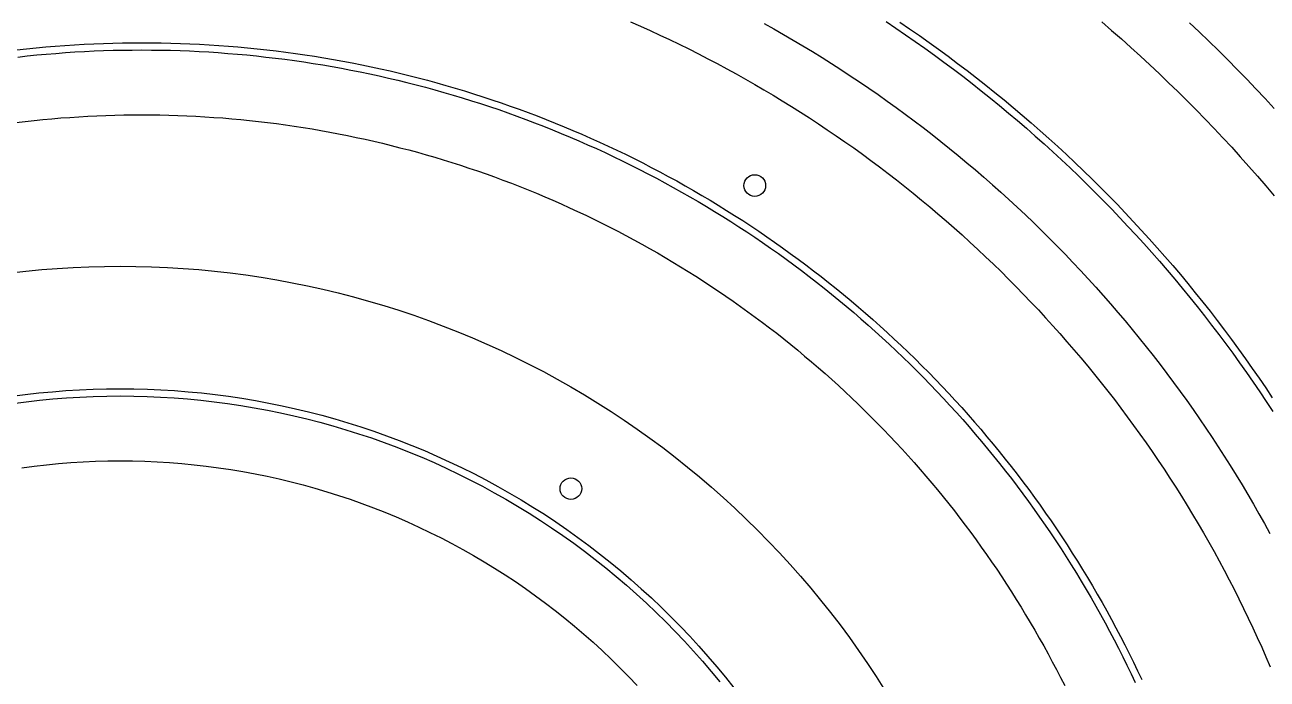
# Model space of a CAD drawing. Header units: metres. Extents: x 10 to 1210, y 10 to 2773.
# Drawn here: x 443.8 to 616.1, y 1446.7 to 1537.5 of the extents above; entities that cross this region are included whole.
import ezdxf

# ---------------------------------------------------------------- set-up
doc = ezdxf.new("R2010")
doc.units = ezdxf.units.M
for name, color, linetype in [('ACIKLIK', 5, 'Continuous'), ('ASKI_DELIK', 6, 'Continuous'), ('CAM_SABLON', 4, 'Continuous'), ('DIS_KENAR_V91_Z3', 1, 'Continuous'), ('LAMBA_T4_Z4', 3, 'Continuous')]:
    doc.layers.add(name, color=color, linetype=linetype)

msp = doc.modelspace()

# ---------------------------------------------------------------- linework, layer by layer
at = {"layer": 'ACIKLIK'}
for points in [[(546.3, 1537.68), (547.65, 1536.92), (549, 1536.15), (550.34, 1535.37), (551.68, 1534.58), (553, 1533.77), (554.33, 1532.95), (555.64, 1532.12), (556.95, 1531.28), (558.24, 1530.43), (559.54, 1529.57), (560.82, 1528.69), (562.1, 1527.81), (563.36, 1526.91), (564.63, 1526), (565.88, 1525.09), (567.12, 1524.16), (568.36, 1523.22), (569.59, 1522.27), (570.81, 1521.3), (572.02, 1520.33), (573.22, 1519.35), (574.42, 1518.36), (575.6, 1517.35), (576.78, 1516.34), (577.95, 1515.31), (579.11, 1514.28), (580.25, 1513.24), (581.4, 1512.18), (582.53, 1511.12), (583.65, 1510.04), (584.76, 1508.96), (585.86, 1507.86), (586.96, 1506.76), (588.04, 1505.65), (589.12, 1504.53), (590.18, 1503.4), (591.24, 1502.25), (592.28, 1501.11), (593.31, 1499.95), (594.34, 1498.78), (595.35, 1497.6), (596.36, 1496.42), (597.35, 1495.22), (598.33, 1494.02), (599.3, 1492.81), (600.27, 1491.59), (601.22, 1490.36), (602.16, 1489.12), (603.09, 1487.88), (604, 1486.63), (604.91, 1485.36), (605.81, 1484.1), (606.69, 1482.82), (607.57, 1481.54), (608.43, 1480.24), (609.28, 1478.95), (610.12, 1477.64), (610.95, 1476.33), (611.77, 1475), (612.58, 1473.68), (613.37, 1472.34), (614.15, 1471), (614.92, 1469.65), (615.68, 1468.3), (616.43, 1466.93)], [(605.27, 1537.78), (606.62, 1536.5), (607.96, 1535.22), (609.29, 1533.92), (610.61, 1532.61), (611.92, 1531.29), (613.22, 1529.96), (614.5, 1528.62), (615.78, 1527.27), (617.04, 1525.9)], [(442.57, 1523.93), (443.81, 1524.08), (445.05, 1524.22), (446.29, 1524.34), (447.54, 1524.46), (448.78, 1524.56), (450.02, 1524.65), (451.27, 1524.73), (452.52, 1524.8), (453.76, 1524.86), (455.01, 1524.91), (456.26, 1524.95), (457.5, 1524.98), (458.75, 1524.99), (460, 1525), (461.25, 1524.99), (462.5, 1524.98), (463.74, 1524.95), (464.99, 1524.91), (466.24, 1524.86), (467.48, 1524.8), (468.73, 1524.73), (469.98, 1524.65), (471.22, 1524.56), (472.46, 1524.46), (473.71, 1524.34), (474.95, 1524.22), (476.19, 1524.08), (477.43, 1523.93), (478.67, 1523.78), (479.9, 1523.61), (481.14, 1523.43), (482.37, 1523.24), (483.6, 1523.04), (484.83, 1522.83), (486.06, 1522.61), (487.29, 1522.37), (488.51, 1522.13), (489.73, 1521.87), (490.95, 1521.61), (492.17, 1521.33), (493.38, 1521.05), (494.59, 1520.75), (495.8, 1520.44), (497.01, 1520.13), (498.22, 1519.8), (499.42, 1519.46), (500.61, 1519.11), (501.81, 1518.75), (503, 1518.38), (504.19, 1518), (505.37, 1517.61), (506.56, 1517.21), (507.73, 1516.8), (508.91, 1516.38), (510.08, 1515.94), (511.25, 1515.5), (512.41, 1515.05), (513.57, 1514.59), (514.72, 1514.11), (515.87, 1513.63), (517.02, 1513.14), (518.16, 1512.64), (519.3, 1512.12), (520.43, 1511.6), (521.56, 1511.07), (522.69, 1510.53), (523.81, 1509.98), (524.92, 1509.41), (526.03, 1508.84), (527.13, 1508.26), (528.23, 1507.67), (529.33, 1507.07), (530.42, 1506.46), (531.5, 1505.84), (532.58, 1505.21), (533.65, 1504.57), (534.72, 1503.93), (535.78, 1503.27), (536.83, 1502.6), (537.88, 1501.93), (538.93, 1501.25), (539.96, 1500.55), (541, 1499.85), (542.02, 1499.14), (543.04, 1498.42), (544.05, 1497.69), (545.06, 1496.95), (546.06, 1496.2), (547.05, 1495.45), (548.04, 1494.69), (549.02, 1493.91), (549.99, 1493.13), (550.96, 1492.34), (551.92, 1491.54), (552.87, 1490.74), (553.82, 1489.92), (554.75, 1489.1), (555.69, 1488.27), (556.61, 1487.43), (557.53, 1486.58), (558.43, 1485.73), (559.34, 1484.87), (560.23, 1483.99), (561.12, 1483.12), (561.99, 1482.23), (562.87, 1481.34), (563.73, 1480.43), (564.58, 1479.53), (565.43, 1478.61), (566.27, 1477.69), (567.1, 1476.75), (567.92, 1475.82), (568.74, 1474.87), (569.54, 1473.92), (570.34, 1472.96), (571.13, 1471.99), (571.91, 1471.02), (572.69, 1470.04), (573.45, 1469.05), (574.2, 1468.06), (574.95, 1467.06), (575.69, 1466.05), (576.42, 1465.04), (577.14, 1464.02), (577.85, 1463), (578.55, 1461.96), (579.25, 1460.93), (579.93, 1459.88), (580.6, 1458.83), (581.27, 1457.78), (581.93, 1456.72), (582.57, 1455.65), (583.21, 1454.58), (583.84, 1453.5), (584.46, 1452.42), (585.07, 1451.33), (585.67, 1450.23), (586.26, 1449.13), (586.84, 1448.03), (587.41, 1446.92), (587.98, 1445.81)], [(443.36, 1476.05), (445.06, 1476.27), (446.76, 1476.46), (448.46, 1476.63), (450.16, 1476.76), (451.87, 1476.86), (453.58, 1476.94), (455.29, 1476.98), (457, 1477), (458.71, 1476.98), (460.42, 1476.94), (462.13, 1476.86), (463.84, 1476.76), (465.54, 1476.63), (467.24, 1476.46), (468.94, 1476.27), (470.64, 1476.05), (472.33, 1475.79), (474.02, 1475.51), (475.7, 1475.2), (477.38, 1474.86), (479.04, 1474.49), (480.71, 1474.09), (482.36, 1473.66), (484.01, 1473.2), (485.65, 1472.72), (487.28, 1472.2), (488.91, 1471.66), (490.52, 1471.09), (492.12, 1470.49), (493.71, 1469.86), (495.29, 1469.21), (496.86, 1468.53), (498.42, 1467.82), (499.96, 1467.08), (501.49, 1466.32), (503.01, 1465.53), (504.51, 1464.71), (506, 1463.87), (507.47, 1463), (508.93, 1462.11), (510.37, 1461.19), (511.8, 1460.24), (513.21, 1459.28), (514.6, 1458.28), (515.98, 1457.27), (517.33, 1456.22), (518.67, 1455.16), (519.99, 1454.07), (521.29, 1452.96), (522.57, 1451.83), (523.84, 1450.67), (525.08, 1449.49), (526.3, 1448.3), (527.49, 1447.08), (528.67, 1445.84)]]:
    msp.add_lwpolyline(points, dxfattribs=at)
at = {"layer": 'ASKI_DELIK'}
for centre in [(545, 1515.19), (519.5, 1473.14)]:
    msp.add_circle(centre, 1.5, dxfattribs=at)
at = {"layer": 'CAM_SABLON'}
for points in [[(563.21, 1537.94), (564.57, 1537.03), (565.92, 1536.11), (567.26, 1535.18), (568.59, 1534.24), (569.92, 1533.29), (571.23, 1532.32), (572.54, 1531.34), (573.84, 1530.36), (575.13, 1529.36), (576.41, 1528.35), (577.68, 1527.33), (578.95, 1526.29), (580.2, 1525.25), (581.45, 1524.2), (582.68, 1523.13), (583.91, 1522.05), (585.13, 1520.97), (586.34, 1519.87), (587.53, 1518.76), (588.72, 1517.64), (589.9, 1516.52), (591.07, 1515.38), (592.23, 1514.23), (593.38, 1513.07), (594.52, 1511.9), (595.64, 1510.72), (596.76, 1509.53), (597.87, 1508.34), (598.97, 1507.13), (600.05, 1505.91), (601.13, 1504.68), (602.2, 1503.45), (603.25, 1502.2), (604.29, 1500.95), (605.33, 1499.68), (606.35, 1498.41), (607.36, 1497.13), (608.36, 1495.84), (609.34, 1494.54), (610.32, 1493.23), (611.29, 1491.92), (612.24, 1490.59), (613.18, 1489.26), (614.11, 1487.92), (615.03, 1486.57), (615.94, 1485.21), (616.83, 1483.85)], [(442.79, 1533.02), (444.11, 1533.17), (445.43, 1533.3), (446.75, 1533.42), (448.07, 1533.53), (449.4, 1533.63), (450.72, 1533.72), (452.04, 1533.79), (453.37, 1533.86), (454.7, 1533.91), (456.02, 1533.95), (457.35, 1533.98), (458.67, 1533.99), (460, 1534), (461.33, 1533.99), (462.65, 1533.98), (463.98, 1533.95), (465.3, 1533.91), (466.63, 1533.86), (467.96, 1533.79), (469.28, 1533.72), (470.6, 1533.63), (471.93, 1533.53), (473.25, 1533.42), (474.57, 1533.3), (475.89, 1533.17), (477.21, 1533.02), (478.52, 1532.87), (479.84, 1532.7), (481.15, 1532.52), (482.47, 1532.33), (483.78, 1532.13), (485.09, 1531.92), (486.39, 1531.69), (487.7, 1531.45), (489, 1531.21), (490.3, 1530.95), (491.6, 1530.68), (492.9, 1530.4), (494.19, 1530.1), (495.48, 1529.8), (496.77, 1529.48), (498.06, 1529.16), (499.34, 1528.82), (500.62, 1528.47), (501.9, 1528.11), (503.17, 1527.74), (504.44, 1527.36), (505.71, 1526.96), (506.97, 1526.56), (508.23, 1526.15), (509.49, 1525.72), (510.74, 1525.28), (511.99, 1524.83), (513.23, 1524.37), (514.47, 1523.9), (515.71, 1523.42), (516.94, 1522.93), (518.17, 1522.43), (519.39, 1521.92), (520.61, 1521.39), (521.82, 1520.86), (523.03, 1520.31), (524.24, 1519.76), (525.44, 1519.19), (526.63, 1518.62), (527.82, 1518.03), (529.01, 1517.43), (530.19, 1516.83), (531.36, 1516.21), (532.53, 1515.58), (533.69, 1514.94), (534.85, 1514.29), (536, 1513.64), (537.15, 1512.97), (538.29, 1512.29), (539.42, 1511.6), (540.55, 1510.9), (541.67, 1510.2), (542.79, 1509.48), (543.89, 1508.75), (545, 1508.01), (546.09, 1507.27), (547.18, 1506.51), (548.27, 1505.75), (549.34, 1504.97), (550.41, 1504.19), (551.48, 1503.39), (552.53, 1502.59), (553.58, 1501.78), (554.62, 1500.96), (555.66, 1500.13), (556.68, 1499.29), (557.7, 1498.44), (558.72, 1497.58), (559.72, 1496.72), (560.72, 1495.84), (561.71, 1494.96), (562.69, 1494.07), (563.66, 1493.17), (564.63, 1492.26), (565.59, 1491.34), (566.54, 1490.41), (567.48, 1489.48), (568.41, 1488.54), (569.34, 1487.59), (570.26, 1486.63), (571.17, 1485.66), (572.07, 1484.69), (572.96, 1483.71), (573.84, 1482.72), (574.72, 1481.72), (575.58, 1480.72), (576.44, 1479.7), (577.29, 1478.68), (578.13, 1477.66), (578.96, 1476.62), (579.78, 1475.58), (580.59, 1474.53), (581.39, 1473.48), (582.19, 1472.41), (582.97, 1471.34), (583.75, 1470.27), (584.51, 1469.18), (585.27, 1468.09), (586.01, 1467), (586.75, 1465.89), (587.48, 1464.79), (588.2, 1463.67), (588.9, 1462.55), (589.6, 1461.42), (590.29, 1460.29), (590.97, 1459.15), (591.64, 1458), (592.29, 1456.85), (592.94, 1455.69), (593.58, 1454.53), (594.21, 1453.36), (594.83, 1452.19), (595.43, 1451.01), (596.03, 1449.82), (596.62, 1448.63), (597.19, 1447.44), (597.76, 1446.24)], [(442.11, 1484.96), (443.96, 1485.2), (445.82, 1485.41), (447.67, 1485.59), (449.54, 1485.74), (451.4, 1485.85), (453.27, 1485.93), (455.13, 1485.98), (457, 1486), (458.87, 1485.98), (460.73, 1485.93), (462.6, 1485.85), (464.46, 1485.74), (466.33, 1485.59), (468.18, 1485.41), (470.04, 1485.2), (471.89, 1484.96), (473.74, 1484.68), (475.58, 1484.37), (477.42, 1484.03), (479.25, 1483.66), (481.07, 1483.26), (482.89, 1482.82), (484.69, 1482.35), (486.49, 1481.85), (488.28, 1481.32), (490.06, 1480.76), (491.84, 1480.17), (493.6, 1479.55), (495.35, 1478.89), (497.08, 1478.21), (498.81, 1477.49), (500.52, 1476.75), (502.22, 1475.97), (503.91, 1475.17), (505.58, 1474.34), (507.23, 1473.47), (508.87, 1472.58), (510.5, 1471.66), (512.11, 1470.72), (513.7, 1469.74), (515.28, 1468.74), (516.83, 1467.71), (518.37, 1466.65), (519.89, 1465.56), (521.39, 1464.45), (522.88, 1463.32), (524.34, 1462.15), (525.78, 1460.97), (527.2, 1459.75), (528.6, 1458.52), (529.97, 1457.25), (531.33, 1455.97), (532.66, 1454.66), (533.97, 1453.33), (535.25, 1451.97), (536.52, 1450.6), (537.75, 1449.2), (538.97, 1447.78), (540.15, 1446.34)]]:
    msp.add_lwpolyline(points, dxfattribs=at)
at = {"layer": 'DIS_KENAR_V91_Z3'}
for points in [[(527.79, 1537.9), (529.15, 1537.3), (530.5, 1536.69), (531.85, 1536.07), (533.19, 1535.44), (534.52, 1534.79), (535.85, 1534.14), (537.18, 1533.47), (538.5, 1532.79), (539.81, 1532.1), (541.12, 1531.4), (542.42, 1530.69), (543.71, 1529.96), (545, 1529.22), (546.28, 1528.48), (547.56, 1527.72), (548.82, 1526.95), (550.09, 1526.17), (551.34, 1525.38), (552.59, 1524.57), (553.83, 1523.76), (555.06, 1522.94), (556.29, 1522.1), (557.51, 1521.26), (558.72, 1520.4), (559.92, 1519.53), (561.12, 1518.66), (562.31, 1517.77), (563.49, 1516.87), (564.66, 1515.96), (565.83, 1515.04), (566.98, 1514.11), (568.13, 1513.18), (569.27, 1512.23), (570.41, 1511.27), (571.53, 1510.3), (572.65, 1509.32), (573.75, 1508.33), (574.85, 1507.34), (575.94, 1506.33), (577.02, 1505.31), (578.09, 1504.29), (579.15, 1503.25), (580.21, 1502.21), (581.25, 1501.15), (582.29, 1500.09), (583.31, 1499.02), (584.33, 1497.94), (585.34, 1496.85), (586.33, 1495.75), (587.32, 1494.65), (588.3, 1493.53), (589.27, 1492.41), (590.23, 1491.27), (591.18, 1490.13), (592.11, 1488.98), (593.04, 1487.83), (593.96, 1486.66), (594.87, 1485.49), (595.77, 1484.31), (596.66, 1483.12), (597.53, 1481.92), (598.4, 1480.72), (599.26, 1479.51), (600.1, 1478.29), (600.94, 1477.06), (601.76, 1475.83), (602.57, 1474.59), (603.38, 1473.34), (604.17, 1472.09), (604.95, 1470.82), (605.72, 1469.56), (606.48, 1468.28), (607.22, 1467), (607.96, 1465.71), (608.69, 1464.42), (609.4, 1463.12), (610.1, 1461.81), (610.79, 1460.5), (611.47, 1459.18), (612.14, 1457.85), (612.79, 1456.52), (613.44, 1455.19), (614.07, 1453.85), (614.69, 1452.5), (615.3, 1451.15), (615.9, 1449.79), (616.49, 1448.42)], [(593.14, 1537.88), (594.49, 1536.72), (595.84, 1535.54), (597.17, 1534.34), (598.5, 1533.14), (599.81, 1531.93), (601.11, 1530.7), (602.4, 1529.46), (603.69, 1528.22), (604.96, 1526.96), (606.22, 1525.69), (607.46, 1524.4), (608.7, 1523.11), (609.93, 1521.81), (611.14, 1520.5), (612.34, 1519.17), (613.54, 1517.84), (614.72, 1516.49), (615.88, 1515.14), (617.04, 1513.77)], [(441.77, 1503.07), (443.93, 1503.32), (446.11, 1503.52), (448.28, 1503.7), (450.46, 1503.83), (452.64, 1503.92), (454.82, 1503.98), (457, 1504), (459.18, 1503.98), (461.36, 1503.92), (463.54, 1503.83), (465.72, 1503.7), (467.89, 1503.52), (470.07, 1503.32), (472.23, 1503.07), (474.4, 1502.78), (476.55, 1502.46), (478.71, 1502.1), (480.85, 1501.7), (482.99, 1501.27), (485.12, 1500.8), (487.24, 1500.29), (489.35, 1499.74), (491.45, 1499.16), (493.55, 1498.54), (495.63, 1497.88), (497.7, 1497.19), (499.75, 1496.46), (501.8, 1495.7), (503.83, 1494.9), (505.84, 1494.06), (507.84, 1493.19), (509.83, 1492.29), (511.8, 1491.35), (513.75, 1490.38), (515.68, 1489.37), (517.6, 1488.33), (519.5, 1487.25), (521.38, 1486.15), (523.24, 1485.01), (525.08, 1483.83), (526.9, 1482.63), (528.7, 1481.39), (530.47, 1480.13), (532.23, 1478.83), (533.96, 1477.5), (535.67, 1476.14), (537.35, 1474.76), (539.01, 1473.34), (540.64, 1471.89), (542.25, 1470.42), (543.83, 1468.92), (545.39, 1467.39), (546.92, 1465.83), (548.42, 1464.25), (549.89, 1462.64), (551.34, 1461.01), (552.76, 1459.35), (554.14, 1457.67), (555.5, 1455.96), (556.83, 1454.23), (558.13, 1452.47), (559.39, 1450.7), (560.63, 1448.9), (561.83, 1447.08), (563.01, 1445.24)]]:
    msp.add_lwpolyline(points, dxfattribs=at)
at = {"layer": 'LAMBA_T4_Z4'}
for points in [[(565.13, 1537.86), (566.48, 1536.94), (567.83, 1536), (569.17, 1535.05), (570.5, 1534.1), (571.83, 1533.12), (573.14, 1532.14), (574.45, 1531.15), (575.74, 1530.15), (577.03, 1529.13), (578.31, 1528.1), (579.58, 1527.07), (580.84, 1526.02), (582.1, 1524.96), (583.34, 1523.89), (584.57, 1522.8), (585.8, 1521.71), (587.01, 1520.61), (588.22, 1519.49), (589.41, 1518.37), (590.6, 1517.24), (591.77, 1516.09), (592.94, 1514.94), (594.09, 1513.77), (595.24, 1512.6), (596.37, 1511.41), (597.49, 1510.22), (598.61, 1509.01), (599.71, 1507.8), (600.8, 1506.57), (601.89, 1505.34), (602.96, 1504.1), (604.02, 1502.84), (605.07, 1501.58), (606.1, 1500.31), (607.13, 1499.03), (608.15, 1497.74), (609.15, 1496.45), (610.14, 1495.14), (611.12, 1493.83), (612.1, 1492.5), (613.05, 1491.17), (614, 1489.83), (614.94, 1488.48), (615.86, 1487.13), (616.77, 1485.76)], [(442.68, 1534.02), (444.01, 1534.16), (445.34, 1534.3), (446.67, 1534.42), (448, 1534.53), (449.33, 1534.63), (450.66, 1534.71), (451.99, 1534.79), (453.33, 1534.85), (454.66, 1534.91), (455.99, 1534.95), (457.33, 1534.98), (458.66, 1534.99), (460, 1535), (461.34, 1534.99), (462.67, 1534.98), (464.01, 1534.95), (465.34, 1534.91), (466.67, 1534.85), (468.01, 1534.79), (469.34, 1534.71), (470.67, 1534.63), (472, 1534.53), (473.33, 1534.42), (474.66, 1534.3), (475.99, 1534.16), (477.32, 1534.02), (478.65, 1533.86), (479.97, 1533.69), (481.29, 1533.51), (482.61, 1533.32), (483.93, 1533.12), (485.25, 1532.9), (486.57, 1532.68), (487.88, 1532.44), (489.19, 1532.19), (490.5, 1531.93), (491.81, 1531.66), (493.12, 1531.37), (494.42, 1531.08), (495.72, 1530.77), (497.01, 1530.46), (498.31, 1530.13), (499.6, 1529.79), (500.89, 1529.44), (502.17, 1529.07), (503.45, 1528.7), (504.73, 1528.31), (506.01, 1527.92), (507.28, 1527.51), (508.55, 1527.09), (509.81, 1526.66), (511.07, 1526.22), (512.33, 1525.77), (513.58, 1525.31), (514.83, 1524.84), (516.07, 1524.35), (517.31, 1523.86), (518.55, 1523.35), (519.78, 1522.84), (521.01, 1522.31), (522.23, 1521.77), (523.45, 1521.22), (524.66, 1520.66), (525.87, 1520.1), (527.07, 1519.52), (528.27, 1518.92), (529.46, 1518.32), (530.65, 1517.71), (531.83, 1517.09), (533.01, 1516.46), (534.18, 1515.82), (535.34, 1515.16), (536.5, 1514.5), (537.65, 1513.83), (538.8, 1513.15), (539.94, 1512.45), (541.08, 1511.75), (542.21, 1511.04), (543.33, 1510.32), (544.45, 1509.58), (545.56, 1508.84), (546.66, 1508.09), (547.76, 1507.33), (548.85, 1506.56), (549.93, 1505.78), (551.01, 1504.99), (552.08, 1504.19), (553.14, 1503.38), (554.2, 1502.57), (555.24, 1501.74), (556.29, 1500.9), (557.32, 1500.06), (558.35, 1499.2), (559.37, 1498.34), (560.38, 1497.47), (561.38, 1496.59), (562.38, 1495.7), (563.37, 1494.8), (564.35, 1493.9), (565.32, 1492.98), (566.28, 1492.06), (567.24, 1491.13), (568.19, 1490.19), (569.13, 1489.24), (570.06, 1488.28), (570.98, 1487.32), (571.9, 1486.35), (572.8, 1485.37), (573.7, 1484.38), (574.59, 1483.38), (575.47, 1482.38), (576.34, 1481.37), (577.2, 1480.35), (578.06, 1479.32), (578.9, 1478.29), (579.74, 1477.24), (580.57, 1476.2), (581.38, 1475.14), (582.19, 1474.08), (582.99, 1473.01), (583.78, 1471.93), (584.56, 1470.85), (585.33, 1469.76), (586.09, 1468.66), (586.84, 1467.56), (587.58, 1466.45), (588.32, 1465.33), (589.04, 1464.21), (589.75, 1463.08), (590.45, 1461.94), (591.15, 1460.8), (591.83, 1459.65), (592.5, 1458.5), (593.16, 1457.34), (593.82, 1456.18), (594.46, 1455.01), (595.09, 1453.83), (595.71, 1452.65), (596.32, 1451.46), (596.92, 1450.27), (597.52, 1449.07), (598.1, 1447.87), (598.66, 1446.66)], [(441.97, 1485.95), (443.84, 1486.19), (445.71, 1486.41), (447.59, 1486.59), (449.47, 1486.74), (451.35, 1486.85), (453.23, 1486.93), (455.12, 1486.98), (457, 1487), (458.88, 1486.98), (460.77, 1486.93), (462.65, 1486.85), (464.53, 1486.74), (466.41, 1486.59), (468.29, 1486.41), (470.16, 1486.19), (472.03, 1485.95), (473.89, 1485.67), (475.75, 1485.36), (477.61, 1485.02), (479.45, 1484.64), (481.29, 1484.23), (483.13, 1483.79), (484.95, 1483.32), (486.77, 1482.82), (488.58, 1482.28), (490.37, 1481.71), (492.16, 1481.12), (493.94, 1480.49), (495.7, 1479.83), (497.46, 1479.14), (499.2, 1478.41), (500.93, 1477.66), (502.64, 1476.88), (504.34, 1476.07), (506.03, 1475.23), (507.7, 1474.36), (509.36, 1473.46), (511, 1472.53), (512.62, 1471.57), (514.23, 1470.59), (515.82, 1469.58), (517.39, 1468.54), (518.95, 1467.47), (520.48, 1466.37), (522, 1465.25), (523.49, 1464.1), (524.97, 1462.93), (526.42, 1461.73), (527.85, 1460.51), (529.27, 1459.26), (530.66, 1457.99), (532.02, 1456.69), (533.37, 1455.37), (534.69, 1454.02), (535.99, 1452.66), (537.26, 1451.27), (538.51, 1449.85), (539.73, 1448.42), (540.93, 1446.97), (542.1, 1445.49)]]:
    msp.add_lwpolyline(points, dxfattribs=at)

doc.saveas('drawing.dxf')
